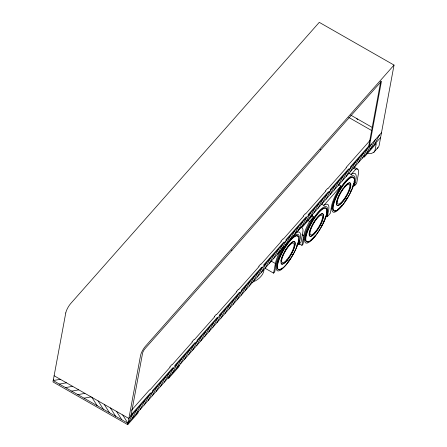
<?xml version="1.0" encoding="UTF-8"?>
<svg xmlns="http://www.w3.org/2000/svg" width="447" height="447" viewBox="0 0 447 447"><rect width="100%" height="100%" fill="white"/><g stroke="black" fill="none" stroke-linecap="round" stroke-linejoin="round"><path stroke-width="0.67" d="M263.898 269.602L263.87 270.809A21.249 14.114 -8.1 0 1 255.846 280.627L251.778 282.538M65.754 312.945L52.969 381.928L127.725 424.65L137.927 413.106L138.179 411.748M127.725 424.65L140.509 355.672A7.56 2.034 -60.3 0 1 145.443 346.274L394.031 65.072L319.275 22.35L70.687 303.558A7.56 2.034 -60.3 0 0 65.759 312.939M130.887 416.191L142.532 353.381A3.777 1.017 -60.3 0 1 144.996 348.688L381.459 81.198L369.373 146.415L368.753 146.063L380.715 81.533M167.552 377.547L168.754 378.235L169.005 376.877M179.213 365.333L178.962 366.691L168.754 378.235M265.144 268.306L273.598 273.139L275.386 263.507A18.869 5.079 -60.3 0 1 280.526 250.538M297.724 243.799L298.926 244.487L299.551 241.117A22.49 6.057 -60.3 0 0 295.461 233.178M302.552 225.813L302.301 227.165L312.503 215.622L312.755 214.264M299.518 243.973L301.937 245.353L303.72 235.72A18.869 5.079 -60.3 0 1 309.581 221.477L313.654 216.873L311.838 215.834M303.848 239.726L303.038 244.107L301.937 245.353M326.059 216.007L327.271 216.694L327.891 213.325A22.49 6.057 -60.3 0 0 323.801 205.385L321.382 204.016M331.154 208.838L330.344 213.219L327.271 216.694M353.365 185.125L354.566 185.812L355.192 182.443L353.99 181.756M364.439 155.807L364.188 157.16L376.313 143.442L375.145 149.751A12.343 7.258 41.5 0 1 373.854 152.259L371.267 153.528L367.78 153.377M394.031 65.072L379.185 145.18A12.343 7.258 41.5 0 1 377.894 147.689L373.854 152.259M380.604 137.514L127.976 423.298L53.221 380.57L53.836 379.397M132.91 413.905L127.976 423.298L122.707 414.956M132.016 418.722L136.95 409.335M136.061 414.151L140.995 404.758M140.101 409.581L145.035 400.188M144.141 405.004L149.08 395.617M148.186 400.434L153.12 391.041L152.505 390.689L172.715 367.831L173.33 368.183L168.396 377.57M152.226 395.863L157.16 386.471M156.271 391.287L161.205 381.9M160.311 386.716L165.245 377.324M164.351 382.14L169.29 372.753M172.436 372.999L177.37 363.607M176.481 368.423L181.415 359.036M180.521 363.852L185.455 354.465M184.566 359.282L189.5 349.889M188.606 354.706L193.54 345.319M192.646 350.135L197.585 340.748L196.965 340.396L217.175 317.532L217.795 317.884L212.856 327.271M196.691 345.565L201.625 336.172M200.731 340.988L205.665 331.601M204.776 336.418L209.71 327.031M208.816 331.847L213.75 322.455M216.901 322.7L221.835 313.313M220.941 318.13L225.875 308.737M224.986 313.554L229.92 304.167M229.026 308.983L233.96 299.596M233.071 304.413L238.005 295.02M237.111 299.836L242.045 290.449L241.43 290.097L261.64 267.233L262.255 267.585L257.321 276.978M241.151 295.266L246.09 285.879M245.196 290.695L250.13 281.303M249.236 286.119L254.17 276.732M253.281 281.549L258.215 272.162M261.361 272.402L266.3 263.015M265.406 267.831L270.34 258.444M269.446 263.261L274.38 253.868M273.491 258.684L278.425 249.297M277.531 254.114L282.465 244.721M281.576 249.543L286.51 240.151L285.89 239.799L306.106 216.935L306.72 217.287L301.786 226.679M285.616 244.967L290.55 235.58M289.656 240.397L294.595 231.004M293.701 235.826L298.635 226.433M297.741 231.25L302.675 221.863M305.826 222.103L310.76 212.716M309.866 217.533L314.805 208.146M313.911 212.962L318.845 203.569M317.951 208.386L322.885 198.999M321.996 203.815L326.93 194.428M326.036 199.245L330.97 189.852L330.355 189.5L348.543 168.927L349.163 169.279M330.082 194.668L335.015 185.281M334.121 190.098L339.055 180.711M338.161 185.527L343.1 176.135M342.206 180.951L347.14 171.564M346.246 176.381L351.18 166.994L350.565 166.642L368.753 146.063M350.292 171.81L355.225 162.417M354.331 167.234L359.265 157.847M358.371 162.663L363.31 153.276M362.416 158.093L367.35 148.7M366.456 153.517L371.39 144.13M370.502 148.946L375.435 139.559M374.541 144.375L379.475 134.983M131.452 410.312L149.6 389.778L149.941 389.974L170.151 367.11L169.81 366.92L171.832 364.635L172.168 364.825L192.383 341.961L192.042 341.771L194.065 339.485L194.4 339.675L214.61 316.817L214.275 316.621L216.292 314.336L216.633 314.526L236.843 291.667L236.502 291.472L238.525 289.187L238.866 289.382L259.076 266.518L258.735 266.323L260.757 264.037L261.098 264.233L281.308 241.369L280.967 241.173L282.99 238.888L283.325 239.084L303.535 216.219L303.2 216.024L305.223 213.739L305.558 213.934L325.768 191.07L325.433 190.88L327.45 188.589L327.791 188.785L346.419 167.709L346.079 167.519L369.965 140.498M130.731 415.319L150.483 392.98L151.097 393.332M381.498 132.698L128.865 418.481L54.115 375.754M281.694 248.755L283.052 247.219M295.914 232.675L297.277 231.127M298.641 229.585L300.01 228.037A17.729 4.772 -60.3 0 1 302.77 232.529L300.987 242.157L298.926 244.487M323.796 205.397L340.955 185.986L338.541 184.605M353.242 167.988L355.65 169.363L351.096 174.514L348.694 173.14M273.598 273.139L274.704 271.893L275.514 267.518A20.568 5.537 -60.3 0 1 284.001 246.621M354.566 185.812L356.628 183.482L358.416 173.849A17.729 4.772 -60.3 0 0 355.65 169.357M377.162 148.259L377.894 147.683M53.221 380.57L60.272 379.279M59.378 384.096L66.435 382.8M65.541 387.616L72.593 386.32M71.699 391.136L78.756 389.84M77.862 394.656L84.913 393.36M84.025 398.176L91.076 396.88M350.694 115.097L372.535 127.579M348.716 117.405L371.586 130.474M354.002 167.072L357.611 169.134M320.214 149.432L320.829 149.784M353.678 183.443L354.879 184.13M328.953 192.143L328.333 191.791L308.123 214.649L308.743 215.001M326.684 212.638L327.891 213.325M326.371 214.32L327.578 215.013M307.765 220.444L309.581 221.477M301.909 234.686L303.72 235.72M298.35 240.43L299.551 241.117M298.037 242.118L299.239 242.805M284.488 242.436L283.873 242.084L263.663 264.948L264.278 265.3M271.156 261.093L275.386 263.507M231.283 250.029L231.904 250.381M240.022 292.735L239.408 292.383L219.198 315.247L219.812 315.599M195.562 343.033L194.948 342.681L174.738 365.545L175.353 365.897M356.857 118.617L357.555 119.729M116.544 411.436L121.813 419.772M110.387 407.915L115.656 416.252M104.224 404.395L109.493 412.732M98.066 400.875L103.33 409.212M91.903 397.355L97.172 405.692M284.141 252.415A12.896 3.515 -59.9 0 1 294.221 241.631A12.896 3.515 -59.9 0 1 290.824 254.851A12.896 3.515 -59.9 0 1 281.208 263.819M280.884 260.964A12.896 3.515 -59.9 0 1 283.834 253.002M280.8 268.999A19.355 5.191 -60.1 0 1 282.32 251.762A19.355 5.191 -60.1 0 1 298.16 236.776M297.618 243.162A19.355 5.191 -60.1 0 1 296.691 245.962M292.802 254.276A19.355 5.191 -60.1 0 1 292.176 255.377M290.544 258.059A19.355 5.191 -60.1 0 1 289.868 259.104M289.187 260.109A19.355 5.191 -60.1 0 1 287.6 262.288M282.253 268.01A19.355 5.191 -60.1 0 1 281.336 268.675M351.102 174.503A22.49 6.057 -60.3 0 1 355.186 182.454M331.166 208.827A20.568 5.537 -60.3 0 1 340.955 185.98M303.859 239.715A20.568 5.537 -60.3 0 1 313.649 216.868M344.061 187.198A12.896 3.515 -59.9 0 1 349.772 189.176A12.896 3.515 -59.9 0 1 337.714 205.48M336.848 205.145A12.896 3.515 -59.9 0 1 337.088 199.965M337.256 199.451A12.896 3.515 -59.9 0 1 339.172 194.914M339.474 194.328A12.896 3.515 -59.9 0 1 342.944 188.668M336.44 210.325A19.355 5.191 -60.1 0 1 338.362 192.35A19.355 5.191 -60.1 0 1 353.968 178.694M353.102 185.019A19.355 5.191 -60.1 0 1 352.107 187.874M351.364 189.684A19.355 5.191 -60.1 0 1 350.213 192.193M346.855 198.317A19.355 5.191 -60.1 0 1 344.827 201.435M341.603 205.654A19.355 5.191 -60.1 0 1 337.424 209.688M309.95 230.339A12.896 3.515 -59.9 0 1 320.549 214.381A12.896 3.515 -59.9 0 1 321.214 223.137A12.896 3.515 -59.9 0 1 310.408 236.368M309.547 236.033A12.896 3.515 -59.9 0 1 309.782 230.853M309.134 241.212A19.355 5.191 -60.1 0 1 310.654 223.975A19.355 5.191 -60.1 0 1 326.494 208.989M326.662 209.576A19.355 5.191 -60.1 0 1 326.673 212.034M325.802 215.907A19.355 5.191 -60.1 0 1 324.801 218.762M324.064 220.572A19.355 5.191 -60.1 0 1 322.913 223.081M322.036 224.819A19.355 5.191 -60.1 0 1 321.142 226.489M314.749 235.999A19.355 5.191 -60.1 0 1 310.117 240.575M286.834 259.774A11.337 3.09 -59.9 0 0 293.813 243.229A11.337 3.09 -59.9 0 0 283.096 255.589A11.337 3.09 -59.9 0 0 286.834 259.774M286.745 263.937A19.355 5.191 -60.1 0 0 297.903 236.133A19.355 5.191 -60.1 0 0 279.615 258.321A19.355 5.191 -60.1 0 0 286.745 263.937M287.192 260.238A12.929 3.464 -60.1 0 0 294.64 241.665A12.929 3.464 -60.1 0 0 282.426 256.489A12.929 3.464 -60.1 0 0 287.192 260.238M286.331 264.63A20.864 5.593 -60.1 0 0 298.361 234.653A20.864 5.593 -60.1 0 0 278.643 258.578A20.864 5.593 -60.1 0 0 286.331 264.63M342.475 201.1A11.337 3.09 -59.9 0 0 349.453 184.55A11.337 3.09 -59.9 0 0 338.737 196.915A11.337 3.09 -59.9 0 0 342.475 201.1M342.385 205.262A19.355 5.191 -60.1 0 0 353.543 177.459A19.355 5.191 -60.1 0 0 335.256 199.647A19.355 5.191 -60.1 0 0 342.385 205.262M342.832 201.563A12.929 3.464 -60.1 0 0 350.28 182.991A12.929 3.464 -60.1 0 0 338.066 197.814A12.929 3.464 -60.1 0 0 342.832 201.563M341.972 205.955A20.864 5.593 -60.1 0 0 354.002 175.978A20.864 5.593 -60.1 0 0 334.283 199.898A20.864 5.593 -60.1 0 0 341.972 205.955M315.169 231.987A11.337 3.09 -59.9 0 0 322.153 215.437A11.337 3.09 -59.9 0 0 311.436 227.797A11.337 3.09 -59.9 0 0 315.169 231.987M315.079 236.15A19.355 5.191 -60.1 0 0 326.237 208.347A19.355 5.191 -60.1 0 0 307.949 230.535A19.355 5.191 -60.1 0 0 315.079 236.15M315.526 232.451A12.929 3.464 -60.1 0 0 322.98 213.878A12.929 3.464 -60.1 0 0 310.766 228.696A12.929 3.464 -60.1 0 0 315.526 232.451M314.666 236.843A20.864 5.593 -60.1 0 0 326.696 206.866A20.864 5.593 -60.1 0 0 306.983 230.786A20.864 5.593 -60.1 0 0 314.666 236.843"/></g></svg>
